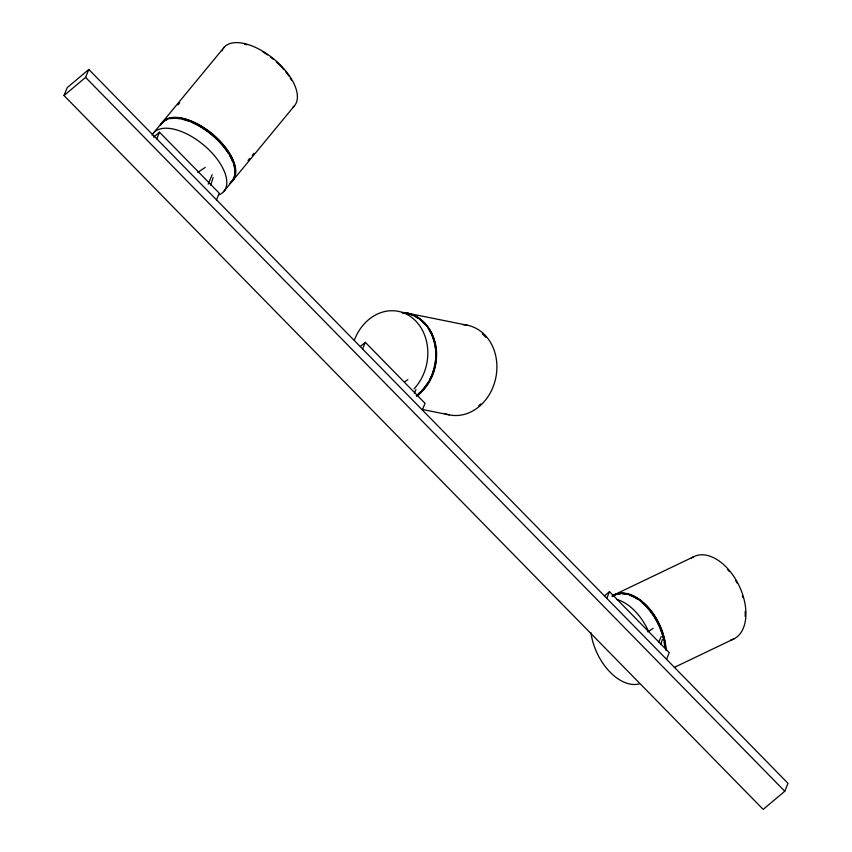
<?xml version="1.0" encoding="UTF-8"?>
<svg xmlns="http://www.w3.org/2000/svg" width="852" height="852" viewBox="0 0 852 852"><rect width="100%" height="100%" fill="white"/><g stroke="black" fill="none" stroke-linecap="round" stroke-linejoin="round"><path stroke-width="1.28" d="M210.721 185.15L213.117 177.557M660.747 644.623L662.345 639.554M63.996 95.531L67.233 87.618L88.81 69.47L788.004 783.329L784.767 791.252L763.19 809.4L63.996 95.531L85.583 77.383L88.81 69.47M156.768 138.855L159.494 132.188L219.252 193.191L216.525 199.858M362.579 348.979L365.295 342.312L425.052 403.326L422.336 409.982M606.794 598.328L609.521 591.661L669.267 652.664L666.552 659.331M208.176 184.17L212.169 174.703M414.477 393.113L415.978 389.566M658.702 642.451L661.195 636.54M153.722 132.731L162.125 122.539M162.689 121.857L224.321 47.116M178.036 104.849L179.708 102.815M248.049 160.442L249.732 158.408M252.256 155.352L253.939 153.307M223.618 191.679L232.021 181.487M232.575 180.805L294.217 106.063M153.605 137.14L159.494 132.188M360.396 346.434L365.295 342.312M604.611 595.782L609.521 591.661M197.813 172.392L205.279 167.407M404.679 381.813L407.884 379.672M647.829 631.864L653.175 628.307M614.058 594.888L693.901 556.644M674.369 667.382L733.955 638.84M407.437 313.174L467.748 325.326M422.134 409.418L449.079 414.849M85.583 77.383L784.767 791.252M223.426 48.234A45.72 22.802 39.5 0 1 274.546 59.651A45.72 22.802 39.5 0 1 293.184 107.064M222.074 50.811A45.72 22.802 39.5 0 1 222.681 49.469M160.442 125.564A45.72 22.802 39.5 0 1 211.807 133.476A45.72 22.802 39.5 0 1 230.391 182.701M244.588 44.24A44.709 22.29 39.5 0 1 246.771 44.783M262.917 51.929A44.709 22.29 39.5 0 1 267.539 54.911M270.553 57.105A44.709 22.29 39.5 0 1 273.492 59.427M276.325 61.866A44.709 22.29 39.5 0 1 280.351 65.71M280.99 66.371A44.709 22.29 39.5 0 1 284.035 69.736M285.74 71.792A44.709 22.29 39.5 0 1 288.828 75.956M290.191 78.043A44.709 22.29 39.5 0 1 291.437 80.12M231.701 181.22A45.316 22.599 39.5 0 1 230.69 182.221M161.56 123.913A45.316 22.599 39.5 0 1 164.606 120.931M165.895 120.175A45.316 22.599 39.5 0 1 167.29 119.546M170.443 118.673A45.316 22.599 39.5 0 1 180.038 118.811M182.19 119.227A45.316 22.599 39.5 0 1 188.974 121.261M191.306 122.187A45.316 22.599 39.5 0 1 228.421 153.488M229.678 155.596A45.316 22.599 39.5 0 1 232.692 161.805M233.991 165.778A45.316 22.599 39.5 0 1 234.428 167.674M234.715 169.516A45.316 22.599 39.5 0 1 234.694 174.607M234.385 176.13A45.316 22.599 39.5 0 1 233.927 177.557M233.331 178.888A45.316 22.599 39.5 0 1 232.585 180.113M162.114 123.242A45.316 22.599 39.5 0 1 164.021 121.133M165.171 120.249A45.316 22.599 39.5 0 1 167.855 118.865M169.378 118.364A45.316 22.599 39.5 0 1 212.776 134.541A45.316 22.599 39.5 0 1 235.248 173.925M234.95 175.448A45.316 22.599 39.5 0 1 232.266 180.539M160.485 124.893A45.72 22.802 39.5 0 1 212.361 135.074A45.72 22.802 39.5 0 1 229.827 183.372M152.082 135.085A45.72 22.802 39.5 0 1 206.12 147.151A45.72 22.802 39.5 0 1 218.719 194.959M402.687 312.535A45.72 38.17 -78.6 0 1 435.873 346.029A45.72 38.17 -78.6 0 1 416.873 395.967M462.987 324.687A45.72 38.17 -78.6 0 1 495.757 377.99A45.72 38.17 -78.6 0 1 444.478 413.497M482.221 333.771A44.709 37.328 -78.6 0 1 485.683 337.275M480.73 403.933A44.709 37.328 -78.6 0 1 478.792 405.68M406.809 313.461A45.316 37.829 -78.6 0 1 411.367 314.793M415.723 316.806A45.316 37.829 -78.6 0 1 417.789 318.052M419.78 319.457A45.316 37.829 -78.6 0 1 425.201 324.569M428.279 328.638A45.316 37.829 -78.6 0 1 434.445 343.313M434.989 346.018A45.316 37.829 -78.6 0 1 435.372 348.777M435.436 360.034A45.316 37.829 -78.6 0 1 434.147 367.5M433.913 368.426A45.316 37.829 -78.6 0 1 432.507 372.942M432.177 373.826A45.316 37.829 -78.6 0 1 431.485 375.572M431.112 376.435A45.316 37.829 -78.6 0 1 429.898 378.98M428.567 381.43A45.316 37.829 -78.6 0 1 422.07 390.227M420.185 392.133A45.316 37.829 -78.6 0 1 418.204 393.901M402.091 312.833A45.316 37.829 -78.6 0 1 404.466 313.057M409.663 314.154A45.316 37.829 -78.6 0 1 435.532 346.136A45.316 37.829 -78.6 0 1 422.613 390.344M420.728 392.239A45.316 37.829 -78.6 0 1 416.703 395.626M354.4 340.023A45.72 38.17 -78.6 0 1 412.73 318.222A45.72 38.17 -78.6 0 1 414.061 388.863M402.133 312.428A45.72 38.17 -78.6 0 1 435.319 345.912A45.72 38.17 -78.6 0 1 416.319 395.86M690.929 558.529A45.72 27.914 64.4 0 1 738.876 585.228A45.72 27.914 64.4 0 1 730.665 640.086M727.661 569.562A44.709 27.296 64.4 0 1 729.408 571.575M735.681 580.574A44.709 27.296 64.4 0 1 737.044 583.013M742.433 595.889A44.709 27.296 64.4 0 1 742.944 597.646M745.181 611.47A44.709 27.296 64.4 0 1 745.117 616.337M615.101 594.898A45.316 27.658 64.4 0 1 616.773 594.366M618.499 594.004A45.316 27.658 64.4 0 1 620.288 593.801M622.13 593.769A45.316 27.658 64.4 0 1 625.932 594.195M629.852 595.303A45.316 27.658 64.4 0 1 637.807 599.414M641.705 602.364A45.316 27.658 64.4 0 1 650.193 611.235M650.747 611.96A45.316 27.658 64.4 0 1 662.249 634.463M662.515 635.347A45.316 27.658 64.4 0 1 663.665 639.799M664.187 642.461A45.316 27.658 64.4 0 1 664.592 645.092M612.535 595.75A45.72 27.914 64.4 0 1 646.306 605.229A45.72 27.914 64.4 0 1 666.051 650.023M612.726 596.112A45.316 27.658 64.4 0 1 621.012 593.45M622.855 593.418A45.316 27.658 64.4 0 1 665.763 649.906M639.213 683.89A45.72 27.914 64.4 0 1 590.958 632.706M616.944 599.51A45.72 27.914 64.4 0 1 648.244 630.778M611.811 596.102A45.72 27.914 64.4 0 1 644.644 604.643A45.72 27.914 64.4 0 1 665.167 647.797"/></g></svg>
